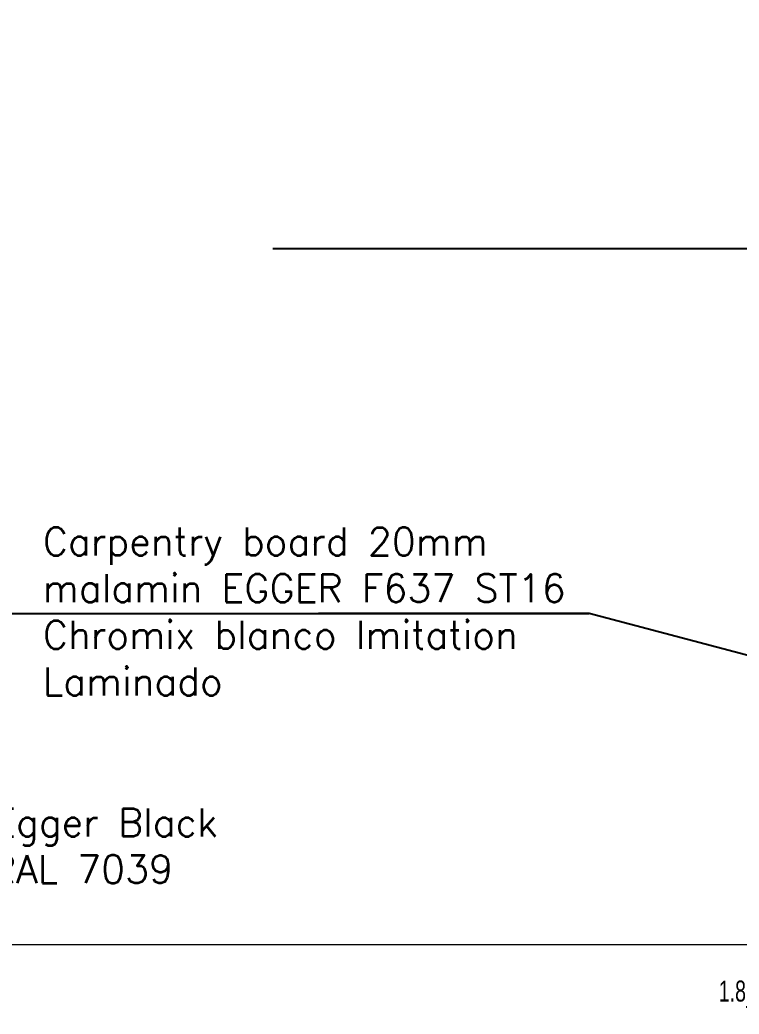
# Model space of a CAD drawing. Header units: millimetres. Extents: x 6676 to 14342, y 3639 to 5293.
# Drawn here: x 7375.2 to 7478, y 4956.4 to 5098.5 of the extents above; entities that cross this region are included whole.
import ezdxf

# ---------------------------------------------------------------- set-up
doc = ezdxf.new("R2010")
doc.units = ezdxf.units.MM
doc.layers.get('DEFPOINTS').update_dxf_attribs({"color": 254})
doc.layers.add('1 - plaster', color=1, linetype='Continuous', lineweight=9)
doc.layers.add('A-dim-work', color=8, linetype='Continuous')
doc.styles.add('ENGLISH', font='romans.shx', dxfattribs={"height": 2})
doc.styles.add('hebtovna', font='hebtovna', dxfattribs={"width": 0.7})
doc.styles.get("Standard").update_dxf_attribs({"font": 'arial.ttf'})
doc.dimstyles.new('Copy of gl-D10', dxfattribs={"dimtxt": 2, "dimasz": 1, "dimexe": 1, "dimexo": 1, "dimgap": 1, "dimtad": 0, "dimdec": 1, "dimzin": 0, "dimdsep": 46, "dimtxsty": 'hebtovna', "dimblk": 'OBLIQUE', "dimblk1": 'OBLIQUE', "dimblk2": 'OBLIQUE', "dimcen": 0, "dimdle": 0.5, "dimclrd": 256, "dimclre": 256, "dimclrt": 256, "dimadec": 0, "dimazin": 0, "dimtfac": 0.05, "dimtdec": 1, "dimtix": 1, "dimtmove": 2, "dimatfit": 0, "dimfxl": 1, "dimfxlon": 1, "dimtvp": 0.75, "dimtolj": 1, "dimtzin": 0, "dimarcsym": 0})
doc.dimstyles.new('D-50', dxfattribs={"dimtxt": 11, "dimasz": 0.5, "dimexe": 0.2, "dimexo": 0, "dimgap": 0.8, "dimtad": 0, "dimdec": 0, "dimdsep": 46, "dimtxsty": 'Standard', "dimblk": 'ar11', "dimcen": 20, "dimdle": 0.1, "dimse1": 1, "dimse2": 1, "dimclrt": 2, "dimadec": 0, "dimazin": 0, "dimtfac": 1, "dimtdec": 0, "dimtix": 1, "dimtmove": 2, "dimatfit": 3, "dimfxl": 1, "dimtvp": 1, "dimtolj": 1, "dimlwd": -1, "dimlwe": -1, "dimarcsym": 0})

# ---------------------------------------------------------------- blocks, each defined once
blk = doc.blocks.new('_Oblique')
at = {"color": 0, "linetype": 'ByBlock', "lineweight": -2}
blk.add_line((-0.5, -0.5), (0.5, 0.5), dxfattribs=at)
blk = doc.blocks.new('*D127')
at = {"layer": 'A-dim-work', "color": 6, "lineweight": -2, "transparency": 16777216}
for p, q in [((7480.01, 4958.43), (7480.01, 4956.43)), ((7481.81, 4958.43), (7481.81, 4956.43)), ((7480.01, 4957.43), (7479.01, 4957.43)), ((7481.81, 4957.43), (7480.01, 4957.43)), ((7481.81, 4957.43), (7482.81, 4957.43))]:
    blk.add_line(p, q, dxfattribs=at)
at = {"layer": 'DEFPOINTS', "color": 0, "transparency": 16777216}
for p in [(7480.01, 4966.36), (7481.81, 4966.36), (7480.01, 4957.43)]:
    blk.add_point(p, dxfattribs=at)
at = {"layer": 'A-dim-work', "color": 6, "lineweight": -2, "transparency": 16777216}
blk.add_blockref('_Oblique', (7480.01, 4957.43), dxfattribs=at)
at = {"layer": 'A-dim-work', "color": 6, "lineweight": -2, "transparency": 16777216, "rotation": 180}
blk.add_blockref('_Oblique', (7481.81, 4957.43), dxfattribs=at)
at = {"layer": 'A-dim-work', "color": 6, "transparency": 16777216, "insert": (7477.02, 4959.7), "char_height": 3, "attachment_point": 5, "style": 'hebtovna'}
blk.add_mtext('\\A1;1.8', dxfattribs=at)
blk = doc.blocks.new('ar11')
for p, q in [((0, 14.887), (0, -14.887)), ((-4.243, -4.243), (4.243, 4.243)), ((-12.405, 0), (12.405, 0))]:
    blk.add_line(p, q)

msp = doc.modelspace()

# ---------------------------------------------------------------- linework, layer by layer
at = {"layer": '1 - plaster'}
for points in [[(6938.042, 4966.361), (7782.084, 4966.361)], [(7464.475, 4966.361), (7724.35, 4966.361)]]:
    msp.add_lwpolyline(points, dxfattribs=at)

# ---------------------------------------------------------------- texts
at = {"layer": 'A-dim-work', "color": 6, "lineweight": 40, "ltscale": 20, "char_height": 4, "attachment_point": 7, "style": 'ENGLISH'}
for s, width, heights, insert in [('Carpentry board 20mm malamin EGGER{\\Fromans|c204; }F637 ST16{\\Fromans|c204; }Chromix blanco\\~Imitation Laminado{\\Fromans|c204; }', 96.31801, [39.7], (7378.46, 5001.976)), ('Ladder finish Egger Black\\PU999 ST2 or RAL 7039', 82.37058, [30.455], (7333.651, 4975.159))]:
    msp.add_mtext_dynamic_manual_height_columns(s, width=width, gutter_width=1, heights=heights, dxfattribs=dict(at, insert=insert))

# ---------------------------------------------------------------- dimensions: what is measured, and where the dimension line sits
at = {"layer": 'A-dim-work'}
dim = msp.add_linear_dim(base=(7480.014, 4957.426), p1=(7481.814, 4966.361), p2=(7480.014, 4966.361), dimstyle='Copy of gl-D10', override={"dimtxt": 3, "dimclrd": 6, "dimclre": 6, "dimclrt": 6}, dxfattribs=at)
dim.commit()
dim.dimension.update_dxf_attribs({"geometry": '*D127', "text_midpoint": (7477.023, 4959.696), "dimtype": 160})

# ---------------------------------------------------------------- leaders
at = {"layer": 'A-dim-work', "color": 6, "lineweight": 40, "ltscale": 20}
for points in [[(7487.242, 5065.802), (7452.476, 5065.802), (7411.338, 5065.802)], [(7272.809, 5001.304), (7304.686, 5013.703), (7456.537, 5013.703)], [(7502.938, 5001.365), (7456.537, 5013.703), (7417.845, 5013.703)]]:
    msp.add_leader(points, dimstyle='D-50', override={"dimasz": 5, "dimfxl": 1.25, "dimfxlon": 1}, dxfattribs=at)

doc.saveas('drawing.dxf')
